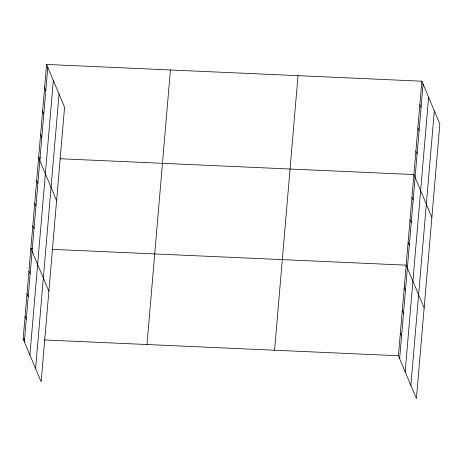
<?xml version="1.0" encoding="UTF-8"?>
<svg xmlns="http://www.w3.org/2000/svg" width="463" height="463" viewBox="0 0 463 463"><rect width="100%" height="100%" fill="white"/><g stroke="black" fill="none" stroke-linecap="round" stroke-linejoin="round"><path stroke-width="0.69" d="M46.584 64.444L64.577 107.242L41.143 381.801L23.15 339.003L46.584 64.444L421.857 81.199L439.85 123.997L416.416 398.556L398.423 355.758L421.857 81.199M24.36 341.873L47.793 67.314M29.898 355.046L53.332 80.493M35.605 368.623L59.038 94.064M146.991 344.53L170.425 69.977M274.582 350.231L298.022 75.672M399.633 358.628L423.066 84.069M405.171 371.806L428.605 97.247M410.878 385.378L434.311 110.825M40.738 157.889L38.62 157.796L56.608 200.589M59.849 158.74L413.893 174.551L431.881 217.35M32.3 248.457L30.882 248.399L48.875 291.198M52.111 249.343L406.155 265.154L424.149 307.953M23.15 339.003L24.568 339.066M44.379 339.946L398.423 355.758M419.866 104.54L421.075 107.41M417.875 127.875L419.084 130.745M415.884 151.216L417.088 154.086M411.96 197.203L413.164 200.074M410.027 219.85L411.231 222.72M408.094 242.502L409.298 245.373M404.222 287.807L405.432 290.677M402.289 310.453L403.499 313.329M400.356 333.105L401.566 335.976M44.593 87.779L45.802 90.65M42.602 111.12L43.806 113.991M40.611 134.455L41.815 137.326M36.681 180.443L37.891 183.313M34.748 203.095L35.958 205.966M32.815 225.747L34.025 228.618M28.949 271.046L30.159 273.917M27.016 293.698L28.226 296.569M25.083 316.351L26.293 319.221"/></g></svg>
